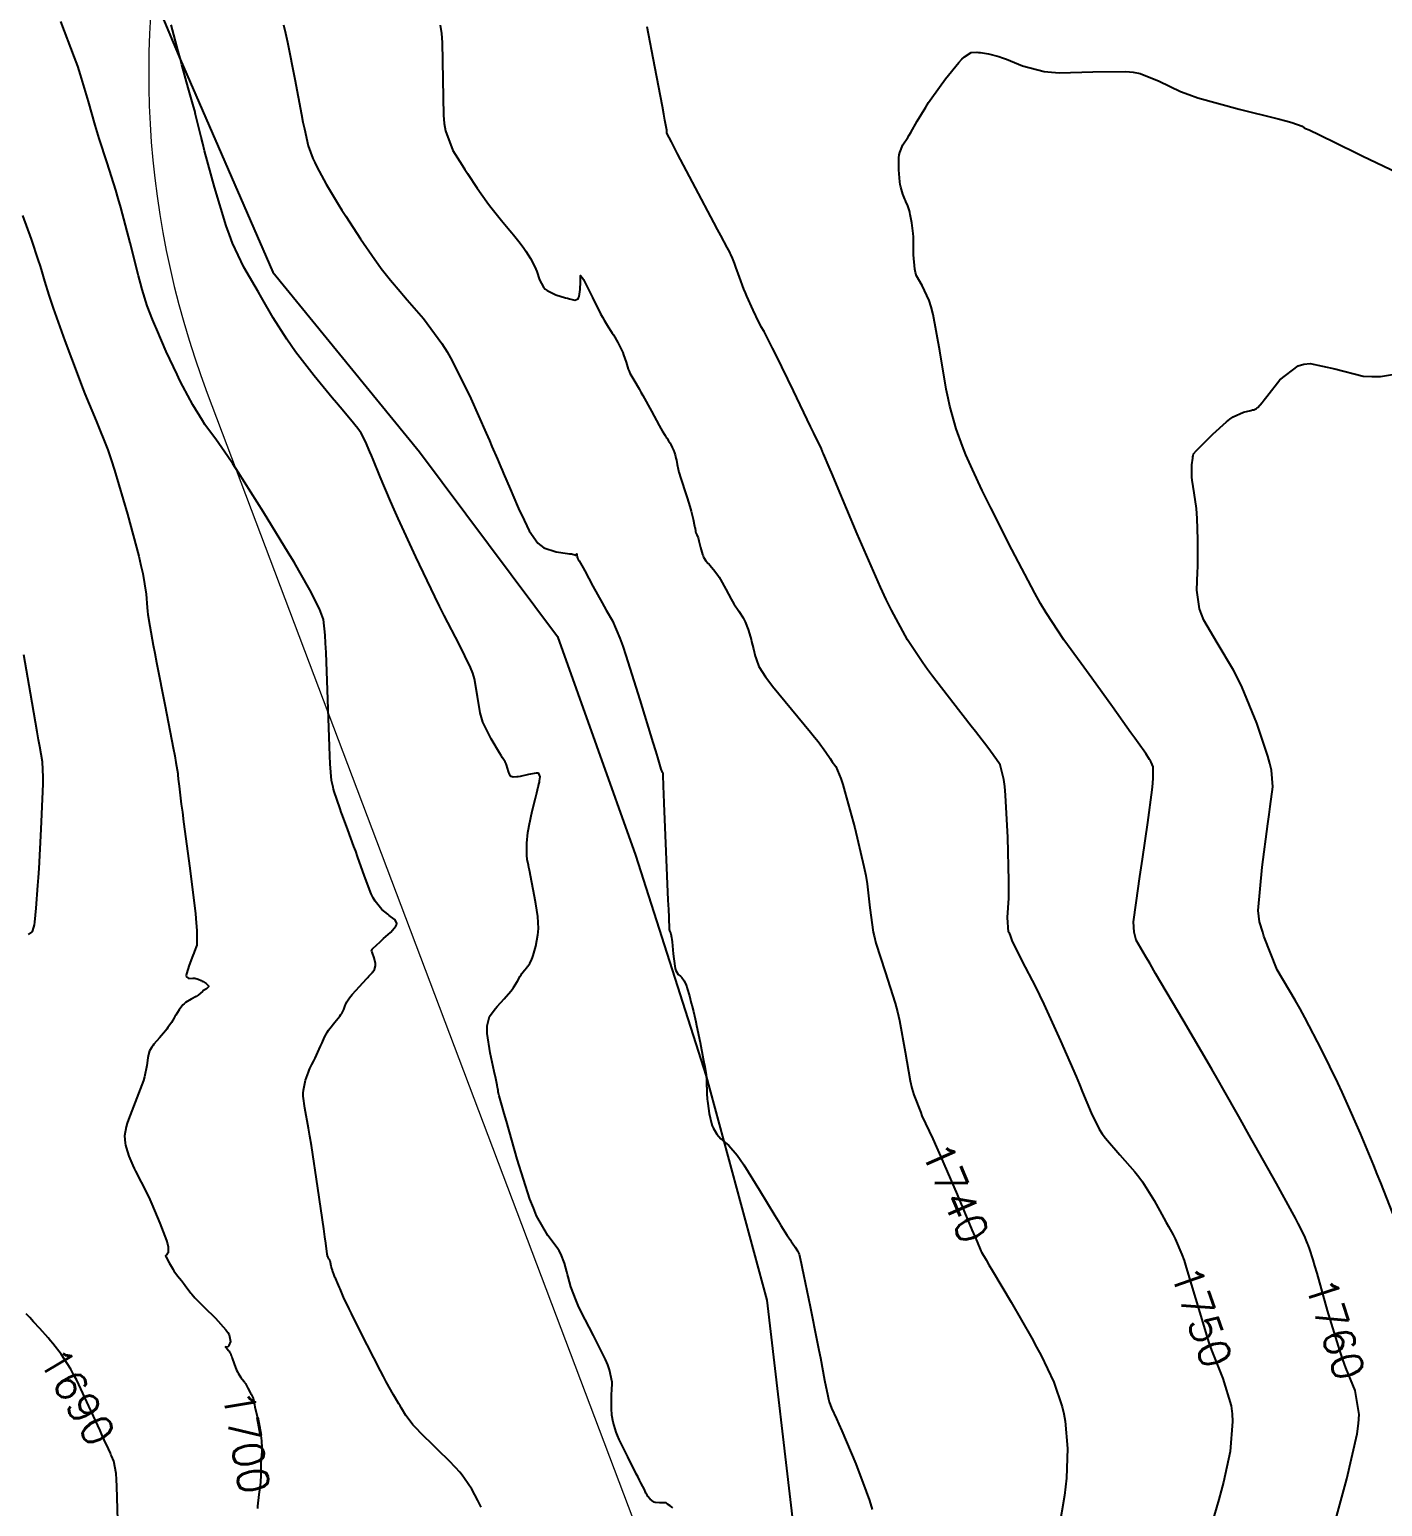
# Model space of a CAD drawing. Header units: metres. Extents: x 837477 to 838477, y 1189014 to 1191014.
# Drawn here: x 837641.2 to 837810.2, y 1189928.2 to 1190112.8 of the extents above; entities that cross this region are included whole.
import ezdxf

# ---------------------------------------------------------------- set-up
doc = ezdxf.new("R2010")
doc.units = ezdxf.units.M
doc.header["$LTSCALE"] = 0.3
doc.layers.add('COTAS 10', color=1, linetype='Continuous')
doc.layers.add('LINEA_DE_CEROS', color=61, linetype='Continuous')
doc.layers.add('Linea_Tendencia', color=51, linetype='Continuous', lineweight=20)
doc.styles.get("Standard").update_dxf_attribs({"font": 'simplex.shx'})

msp = doc.modelspace()

# ---------------------------------------------------------------- linework, layer by layer
at = {"layer": 'COTAS 10'}
for points, elevation in [([(837697.593, 1189928.177), (837697.385, 1189928.589), (837697.176, 1189928.994), (837696.42, 1189930.392), (837695.526, 1189931.755), (837695.23, 1189932.138), (837694.914, 1189932.524), (837694.381, 1189933.098), (837693.601, 1189933.937), (837692.215, 1189935.3), (837691.854, 1189935.654), (837691.502, 1189935.997), (837690.31, 1189937.151), (837689.297, 1189938.192), (837689.058, 1189938.464), (837688.836, 1189938.729), (837688.184, 1189939.627), (837687.621, 1189940.536), (837687.456, 1189940.807), (837687.286, 1189941.088), (837686.641, 1189942.173), (837685.727, 1189943.829), (837685.388, 1189944.47), (837685.012, 1189945.188), (837683.345, 1189948.441), (837681.734, 1189951.646), (837681.393, 1189952.334), (837681.097, 1189952.937), (837680.411, 1189954.396), (837680.054, 1189955.219), (837679.966, 1189955.42), (837679.883, 1189955.609), (837679.624, 1189956.197), (837679.417, 1189956.676), (837679.367, 1189956.796), (837679.32, 1189956.911), (837679.179, 1189957.283), (837679.065, 1189957.613), (837679.036, 1189957.701), (837679.007, 1189957.788), (837678.91, 1189958.09), (837678.831, 1189958.367), (837678.814, 1189958.438), (837678.798, 1189958.506), (837678.758, 1189958.731), (837678.722, 1189958.915), (837678.71, 1189958.958), (837678.697, 1189958.997), (837678.639, 1189959.107), (837678.572, 1189959.199), (837678.532, 1189959.253), (837678.457, 1189959.358), (837678.395, 1189959.484), (837678.383, 1189959.525), (837678.373, 1189959.569), (837678.356, 1189959.748), (837678.176, 1189961.135), (837678.063, 1189961.94), (837677.922, 1189962.927), (837677.187, 1189968.01), (837676.382, 1189973.36), (837676.197, 1189974.515), (837676.03, 1189975.528), (837675.563, 1189978.01), (837675.357, 1189979.494), (837675.353, 1189979.878), (837675.372, 1189980.251), (837675.635, 1189981.503), (837676.011, 1189982.523), (837676.102, 1189982.75), (837676.188, 1189982.952), (837676.447, 1189983.482), (837676.696, 1189983.94), (837676.774, 1189984.097), (837676.857, 1189984.267), (837677.188, 1189984.991), (837677.533, 1189985.771), (837677.713, 1189986.178), (837678.017, 1189986.867), (837678.395, 1189987.56), (837678.531, 1189987.764), (837678.679, 1189987.972), (837679.327, 1189988.769), (837679.943, 1189989.515), (837680.072, 1189989.691), (837680.183, 1189989.854), (837680.433, 1189990.336), (837680.571, 1189990.724), (837680.611, 1189990.828), (837680.653, 1189990.931), (837680.81, 1189991.292), (837681.151, 1189991.802), (837681.308, 1189991.998), (837681.492, 1189992.218), (837682.383, 1189993.215), (837683.257, 1189994.157), (837683.43, 1189994.343), (837683.574, 1189994.496), (837683.845, 1189994.78), (837683.954, 1189994.912), (837683.996, 1189994.969), (837684.043, 1189995.035), (837684.253, 1189995.348), (837684.397, 1189995.792), (837684.402, 1189995.941), (837684.392, 1189996.101), (837684.227, 1189996.771), (837684.014, 1189997.374), (837683.973, 1189997.492), (837683.939, 1189997.589), (837683.881, 1189997.761), (837683.965, 1189997.87), (837684.02, 1189997.926), (837684.089, 1189997.995), (837684.457, 1189998.337), (837685.013, 1189998.842), (837685.201, 1189999.012), (837685.404, 1189999.195), (837686.261, 1189999.966), (837686.291, 1190000), (837686.929, 1190000.727), (837687.014, 1190000.904), (837687.055, 1190001.066), (837686.84, 1190001.529), (837686.279, 1190001.953), (837686.102, 1190002.091), (837685.916, 1190002.238), (837685.163, 1190002.843), (837684.336, 1190003.882), (837684.102, 1190004.303), (837683.866, 1190004.782), (837682.996, 1190006.995), (837682.142, 1190009.459), (837681.916, 1190010.097), (837681.695, 1190010.715), (837680.934, 1190012.79), (837680.276, 1190014.559), (837680.12, 1190014.985), (837679.975, 1190015.384), (837679.545, 1190016.596), (837679.229, 1190017.587), (837679.155, 1190017.846), (837679.088, 1190018.099), (837678.897, 1190018.958), (837678.734, 1190021.006), (837678.684, 1190022.008), (837678.632, 1190023.2), (837678.428, 1190029.076), (837678.215, 1190034.934), (837678.157, 1190036.114), (837678.099, 1190037.102), (837677.895, 1190039.076), (837677.535, 1190040.037), (837677.379, 1190040.388), (837677.199, 1190040.775), (837676.344, 1190042.475), (837674.813, 1190045.188), (837674.206, 1190046.213), (837673.519, 1190047.356), (837670.379, 1190052.475), (837667.241, 1190057.456), (837666.556, 1190058.512), (837665.95, 1190059.428), (837664.426, 1190061.572), (837663.378, 1190062.981), (837663.071, 1190063.434), (837662.759, 1190063.915), (837661.572, 1190065.878), (837660.313, 1190068.204), (837659.955, 1190068.914), (837659.592, 1190069.652), (837658.247, 1190072.553), (837657.046, 1190075.304), (837656.774, 1190075.947), (837656.528, 1190076.538), (837655.861, 1190078.247), (837655.231, 1190080.286), (837655.008, 1190081.087), (837654.765, 1190081.99), (837653.715, 1190086.101), (837652.555, 1190090.541), (837652.242, 1190091.651), (837651.934, 1190092.71), (837650.851, 1190096.101), (837649.851, 1190099.136), (837649.595, 1190099.97), (837649.348, 1190100.801), (837648.528, 1190103.778), (837647.534, 1190107.112), (837647.176, 1190108.167), (837646.782, 1190109.28), (837645.062, 1190113.778)], 1710), ([(837721.543, 1189928.072), (837721.208, 1189928.341), (837720.893, 1189928.546), (837720.832, 1189928.587), (837720.782, 1189928.621), (837720.699, 1189928.684), (837720.691, 1189928.696), (837720.689, 1189928.698), (837720.687, 1189928.699), (837720.684, 1189928.698), (837720.679, 1189928.694), (837720.677, 1189928.693), (837720.537, 1189928.693), (837720.463, 1189928.692), (837720.371, 1189928.691), (837719.894, 1189928.685), (837719.357, 1189928.752), (837719.226, 1189928.797), (837719.103, 1189928.854), (837718.726, 1189929.156), (837718.445, 1189929.502), (837718.383, 1189929.587), (837718.328, 1189929.667), (837718.189, 1189929.918), (837718.074, 1189930.176), (837718.035, 1189930.26), (837717.992, 1189930.35), (837717.81, 1189930.724), (837717.561, 1189931.219), (837717.397, 1189931.541), (837717.208, 1189931.912), (837716.987, 1189932.344), (837715.92, 1189934.427), (837714.86, 1189936.606), (837714.644, 1189937.1), (837714.46, 1189937.546), (837714.075, 1189938.76), (837713.942, 1189939.672), (837713.917, 1189939.927), (837713.898, 1189940.183), (837713.871, 1189941.119), (837713.889, 1189942.097), (837713.898, 1189942.381), (837713.909, 1189942.669), (837713.962, 1189943.755), (837713.646, 1189945.336), (837713.424, 1189945.937), (837713.143, 1189946.608), (837711.644, 1189949.618), (837710.064, 1189952.659), (837709.733, 1189953.35), (837709.448, 1189953.974), (837708.802, 1189955.682), (837708.473, 1189956.917), (837708.387, 1189957.243), (837708.304, 1189957.562), (837708.024, 1189958.658), (837707.545, 1189959.826), (837707.337, 1189960.191), (837707.095, 1189960.573), (837705.948, 1189962.105), (837704.53, 1189964.568), (837704.118, 1189965.539), (837703.697, 1189966.634), (837702.105, 1189971.631), (837700.757, 1189976.381), (837700.489, 1189977.321), (837700.268, 1189978.098), (837699.853, 1189979.55), (837699.762, 1189979.871), (837699.746, 1189979.936), (837699.734, 1189979.99), (837699.723, 1189980.098), (837699.732, 1189980.137), (837699.733, 1189980.148), (837699.733, 1189980.159), (837699.727, 1189980.199), (837699.715, 1189980.248), (837699.711, 1189980.265), (837699.707, 1189980.283), (837699.69, 1189980.361), (837699.663, 1189980.493), (837699.653, 1189980.547), (837699.641, 1189980.607), (837699.587, 1189980.883), (837699.419, 1189981.697), (837699.235, 1189982.571), (837698.741, 1189984.911), (837698.357, 1189987.33), (837698.327, 1189987.854), (837698.33, 1189988.314), (837698.617, 1189989.451), (837699.206, 1189990.231), (837699.4, 1189990.466), (837699.607, 1189990.71), (837700.464, 1189991.66), (837701.293, 1189992.61), (837701.483, 1189992.853), (837701.655, 1189993.088), (837702.131, 1189993.867), (837702.484, 1189994.516), (837702.579, 1189994.67), (837702.672, 1189994.813), (837702.998, 1189995.236), (837703.295, 1189995.579), (837703.369, 1189995.672), (837703.441, 1189995.764), (837703.673, 1189996.087), (837703.918, 1189996.611), (837703.997, 1189996.829), (837704.082, 1189997.079), (837704.43, 1189998.246), (837704.697, 1189999.65), (837704.727, 1190000), (837704.731, 1190000.049), (837704.747, 1190000.453), (837704.66, 1190001.95), (837704.426, 1190003.532), (837704.35, 1190003.99), (837704.268, 1190004.456), (837703.933, 1190006.21), (837703.62, 1190007.747), (837703.553, 1190008.076), (837703.495, 1190008.364), (837703.354, 1190009.054), (837703.295, 1190009.623), (837703.288, 1190009.834), (837703.285, 1190010.069), (837703.309, 1190011.107), (837703.442, 1190012.444), (837703.508, 1190012.866), (837703.586, 1190013.31), (837703.975, 1190015.102), (837704.378, 1190016.748), (837704.543, 1190017.408), (837704.733, 1190018.144), (837704.847, 1190018.609), (837704.875, 1190018.745), (837704.902, 1190018.885), (837704.99, 1190019.416), (837704.811, 1190019.798), (837704.67, 1190019.844), (837704.49, 1190019.863), (837703.51, 1190019.713), (837702.463, 1190019.463), (837702.24, 1190019.419), (837702.046, 1190019.386), (837701.588, 1190019.357), (837701.36, 1190019.424), (837701.311, 1190019.452), (837701.268, 1190019.484), (837701.165, 1190019.633), (837701.084, 1190019.872), (837701.055, 1190019.96), (837701.024, 1190020.058), (837700.886, 1190020.494), (837700.745, 1190020.919), (837700.711, 1190021.01), (837700.679, 1190021.089), (837700.581, 1190021.282), (837700.265, 1190021.793), (837700.096, 1190022.073), (837699.891, 1190022.414), (837698.854, 1190024.149), (837697.822, 1190026.252), (837697.62, 1190026.826), (837697.454, 1190027.396), (837697.157, 1190029.423), (837696.767, 1190031.647), (837696.543, 1190032.342), (837696.267, 1190033.071), (837694.852, 1190035.989), (837692.959, 1190039.57), (837692.383, 1190040.716), (837691.785, 1190041.93), (837689.436, 1190046.876), (837687.234, 1190051.685), (837686.729, 1190052.814), (837686.269, 1190053.854), (837684.983, 1190056.876), (837684.098, 1190059.041), (837683.89, 1190059.54), (837683.699, 1190059.997), (837683.143, 1190061.285), (837682.585, 1190062.319), (837682.392, 1190062.615), (837682.182, 1190062.915), (837681.285, 1190064.035), (837679.976, 1190065.57), (837679.507, 1190066.132), (837678.991, 1190066.754), (837676.743, 1190069.493), (837674.404, 1190072.507), (837673.831, 1190073.301), (837673.291, 1190074.079), (837671.612, 1190076.743), (837670.159, 1190079.267), (837669.761, 1190079.956), (837669.365, 1190080.642), (837667.952, 1190083.082), (837666.535, 1190086.085), (837666.137, 1190087.124), (837665.736, 1190088.253), (837664.265, 1190093.082), (837663.04, 1190097.592), (837662.794, 1190098.52), (837662.588, 1190099.309), (837662.181, 1190100.998), (837661.912, 1190102.161), (837661.793, 1190102.617), (837661.655, 1190103.132), (837660.998, 1190105.476), (837660.196, 1190108.341), (837659.967, 1190109.183), (837659.735, 1190110.048), (837658.87, 1190113.347)], 1720), ([(837672.908, 1190113.365), (837673.144, 1190112.317), (837673.385, 1190111.196), (837674.298, 1190106.545), (837675.133, 1190102.152), (837675.325, 1190101.195), (837675.5, 1190100.351), (837675.99, 1190098.237), (837676.565, 1190096.661), (837676.794, 1190096.155), (837677.053, 1190095.619), (837678.237, 1190093.434), (837679.734, 1190090.942), (837680.19, 1190090.213), (837680.663, 1190089.467), (837682.521, 1190086.632), (837684.295, 1190084.043), (837684.715, 1190083.452), (837685.104, 1190082.916), (837686.255, 1190081.435), (837687.467, 1190080.019), (837687.896, 1190079.524), (837688.365, 1190078.984), (837690.395, 1190076.661), (837692.695, 1190073.537), (837693.334, 1190072.492), (837693.974, 1190071.369), (837696.296, 1190066.661), (837698.224, 1190062.328), (837698.617, 1190061.44), (837698.948, 1190060.687), (837699.635, 1190059.098), (837700.049, 1190058.096), (837700.209, 1190057.714), (837700.388, 1190057.287), (837701.2, 1190055.368), (837702.139, 1190053.219), (837702.399, 1190052.648), (837702.658, 1190052.087), (837703.597, 1190050.144), (837704.686, 1190048.596), (837705.041, 1190048.283), (837705.42, 1190048.021), (837706.981, 1190047.493), (837708.379, 1190047.319), (837708.655, 1190047.279), (837708.882, 1190047.244), (837709.303, 1190047.147), (837709.397, 1190047.11), (837709.419, 1190047.112), (837709.439, 1190047.12), (837709.495, 1190047.193), (837709.534, 1190047.242), (837709.542, 1190047.235), (837709.549, 1190047.219), (837709.567, 1190047.087), (837709.585, 1190046.917), (837709.592, 1190046.878), (837709.601, 1190046.841), (837709.639, 1190046.738), (837709.696, 1190046.637), (837709.717, 1190046.602), (837709.739, 1190046.564), (837709.836, 1190046.404), (837710.169, 1190045.808), (837710.34, 1190045.495), (837710.545, 1190045.119), (837711.569, 1190043.225), (837712.701, 1190041.153), (837712.975, 1190040.664), (837713.231, 1190040.211), (837714.01, 1190038.88), (837714.94, 1190036.706), (837715.29, 1190035.721), (837715.681, 1190034.57), (837717.43, 1190029.03), (837719.059, 1190023.674), (837719.374, 1190022.638), (837719.631, 1190021.797), (837720.067, 1190020.375), (837720.111, 1190020.246), (837720.119, 1190020.22), (837720.127, 1190020.199), (837720.142, 1190020.156), (837720.147, 1190020.141), (837720.149, 1190020.133), (837720.151, 1190020.117), (837720.154, 1190020.101), (837720.158, 1190020.091), (837720.168, 1190020.071), (837720.18, 1190020.051), (837720.184, 1190020.046), (837720.187, 1190020.041), (837720.203, 1190020.023), (837720.218, 1190020.006), (837720.222, 1190020.002), (837720.226, 1190019.997), (837720.239, 1190019.983), (837720.251, 1190019.97), (837720.254, 1190019.966), (837720.256, 1190019.963), (837720.264, 1190019.952), (837720.271, 1190019.929), (837720.273, 1190019.919), (837720.276, 1190019.907), (837720.285, 1190019.848), (837720.292, 1190019.784), (837720.292, 1190019.755), (837720.285, 1190019.714), (837720.339, 1190018.213), (837720.377, 1190017.279), (837720.425, 1190016.12), (837720.682, 1190010.062), (837720.943, 1190003.99), (837720.994, 1190002.822), (837721.035, 1190001.877), (837721.105, 1190000.318), (837721.121, 1190000.216), (837721.128, 1190000.189), (837721.136, 1190000.163), (837721.172, 1190000.075), (837721.209, 1190000), (837721.218, 1189999.982), (837721.232, 1189999.953), (837721.247, 1189999.923), (837721.304, 1189999.802), (837721.385, 1189999.337), (837721.415, 1189999.089), (837721.448, 1189998.79), (837721.595, 1189997.282), (837721.791, 1189995.767), (837721.855, 1189995.464), (837721.924, 1189995.211), (837722.208, 1189994.717), (837722.513, 1189994.495), (837722.594, 1189994.414), (837722.673, 1189994.323), (837722.95, 1189993.924), (837723.216, 1189993.36), (837723.288, 1189993.165), (837723.361, 1189992.954), (837723.618, 1189992.052), (837723.853, 1189991.137), (837723.91, 1189990.916), (837723.964, 1189990.711), (837724.133, 1189990.088), (837724.347, 1189989.173), (837724.43, 1189988.783), (837724.523, 1189988.334), (837724.945, 1189986.218), (837725.348, 1189984.161), (837725.43, 1189983.749), (837725.498, 1189983.406), (837725.636, 1189982.734), (837725.685, 1189982.401), (837725.697, 1189982.271), (837725.708, 1189982.125), (837725.744, 1189981.46), (837725.772, 1189980.739), (837725.778, 1189980.558), (837725.783, 1189980.385), (837725.796, 1189979.826), (837725.847, 1189979.138), (837725.877, 1189978.884), (837725.914, 1189978.602), (837726.101, 1189977.353), (837726.384, 1189976.089), (837726.481, 1189975.797), (837726.586, 1189975.53), (837727.031, 1189974.775), (837727.569, 1189974.193), (837727.732, 1189974.035), (837727.902, 1189973.879), (837728.568, 1189973.323), (837729.584, 1189972.137), (837729.975, 1189971.583), (837730.413, 1189970.931), (837732.391, 1189967.763), (837734.311, 1189964.579), (837734.712, 1189963.917), (837735.058, 1189963.352), (837735.837, 1189962.104), (837736.238, 1189961.502), (837736.346, 1189961.343), (837736.451, 1189961.187), (837736.819, 1189960.653), (837737.115, 1189960.203), (837737.176, 1189960.101), (837737.227, 1189960.009), (837737.335, 1189959.756), (837737.573, 1189958.641), (837737.706, 1189958.005), (837737.868, 1189957.227), (837738.698, 1189953.238), (837739.598, 1189948.832), (837739.805, 1189947.792), (837739.994, 1189946.83), (837740.524, 1189944.005), (837740.904, 1189942.062), (837740.999, 1189941.656), (837741.089, 1189941.307), (837741.377, 1189940.524), (837742.001, 1189939.208), (837742.303, 1189938.524), (837742.662, 1189937.701), (837744.426, 1189933.573), (837745.727, 1189930.1), (837746.146, 1189928.977), (837746.478, 1189927.859)], 1730), ([(837692.484, 1190113.311), (837692.623, 1190112.263), (837692.726, 1190111.143), (837692.787, 1190106.508), (837692.872, 1190102.048), (837692.989, 1190101.038), (837693.146, 1190100.125), (837694.053, 1190097.643), (837695.234, 1190095.801), (837695.564, 1190095.293), (837695.896, 1190094.785), (837697.108, 1190092.957), (837698.316, 1190091.225), (837698.645, 1190090.777), (837698.972, 1190090.344), (837700.135, 1190088.893), (837701.166, 1190087.668), (837701.41, 1190087.376), (837701.636, 1190087.105), (837702.303, 1190086.296), (837702.863, 1190085.555), (837703.022, 1190085.326), (837703.182, 1190085.088), (837703.774, 1190084.142), (837704.313, 1190083.121), (837704.44, 1190082.834), (837704.557, 1190082.546), (837704.898, 1190081.493), (837705.381, 1190080.558), (837705.588, 1190080.344), (837705.826, 1190080.15), (837706.948, 1190079.611), (837708.115, 1190079.263), (837708.381, 1190079.189), (837708.622, 1190079.125), (837709.288, 1190078.974), (837709.7, 1190079.122), (837709.781, 1190079.246), (837709.848, 1190079.406), (837709.971, 1190080.287), (837709.994, 1190081.235), (837709.998, 1190081.438), (837710, 1190081.615), (837710, 1190082.041), (837710.226, 1190081.777), (837710.371, 1190081.52), (837710.552, 1190081.182), (837711.504, 1190079.295), (837712.527, 1190077.265), (837712.752, 1190076.836), (837712.952, 1190076.466), (837713.465, 1190075.613), (837713.86, 1190075.028), (837713.986, 1190074.827), (837714.119, 1190074.609), (837714.659, 1190073.681), (837715.175, 1190072.67), (837715.293, 1190072.4), (837715.4, 1190072.134), (837715.698, 1190071.208), (837715.984, 1190070.32), (837716.084, 1190070.078), (837716.193, 1190069.837), (837716.663, 1190068.981), (837717.322, 1190067.871), (837717.551, 1190067.47), (837717.8, 1190067.03), (837718.866, 1190065.101), (837719.858, 1190063.297), (837720.059, 1190062.936), (837720.23, 1190062.633), (837720.581, 1190062.039), (837720.735, 1190061.816), (837720.781, 1190061.747), (837720.829, 1190061.676), (837721.012, 1190061.394), (837721.2, 1190061.083), (837721.251, 1190060.994), (837721.302, 1190060.903), (837721.479, 1190060.563), (837721.64, 1190060.208), (837721.68, 1190060.107), (837721.717, 1190060.005), (837721.836, 1190059.63), (837721.938, 1190059.215), (837721.965, 1190059.089), (837721.991, 1190058.957), (837722.081, 1190058.44), (837722.205, 1190057.833), (837722.252, 1190057.645), (837722.306, 1190057.448), (837722.546, 1190056.665), (837722.839, 1190055.783), (837722.926, 1190055.523), (837723.015, 1190055.257), (837723.356, 1190054.242), (837723.684, 1190053.189), (837723.765, 1190052.9), (837723.842, 1190052.612), (837724.085, 1190051.579), (837724.259, 1190050.731), (837724.293, 1190050.56), (837724.32, 1190050.416), (837724.368, 1190050.126), (837724.401, 1190049.985), (837724.419, 1190049.936), (837724.442, 1190049.882), (837724.557, 1190049.651), (837724.714, 1190049.247), (837724.763, 1190049.084), (837724.814, 1190048.899), (837725.02, 1190048.047), (837725.253, 1190047.19), (837725.322, 1190047.002), (837725.392, 1190046.835), (837725.66, 1190046.408), (837725.979, 1190046.066), (837726.082, 1190045.952), (837726.191, 1190045.83), (837726.636, 1190045.32), (837727.164, 1190044.6), (837727.325, 1190044.345), (837727.493, 1190044.067), (837728.154, 1190042.861), (837728.834, 1190041.609), (837729.015, 1190041.301), (837729.192, 1190041.01), (837729.802, 1190040.098), (837730.337, 1190039.259), (837730.465, 1190039.014), (837730.586, 1190038.763), (837730.953, 1190037.811), (837731.245, 1190036.836), (837731.319, 1190036.572), (837731.39, 1190036.31), (837731.619, 1190035.382), (837731.852, 1190034.49), (837731.926, 1190034.251), (837732.003, 1190034.015), (837732.312, 1190033.188), (837733.138, 1190031.882), (837733.54, 1190031.344), (837734.017, 1190030.728), (837736.369, 1190027.868), (837738.762, 1190024.996), (837739.264, 1190024.374), (837739.698, 1190023.827), (837740.688, 1190022.476), (837741.206, 1190021.678), (837741.342, 1190021.48), (837741.474, 1190021.291), (837741.924, 1190020.688), (837742.547, 1190019.189), (837742.788, 1190018.434), (837743.058, 1190017.532), (837744.284, 1190013.048), (837745.439, 1190008.202), (837745.665, 1190007.072), (837745.851, 1190006.034), (837746.185, 1190003.048), (837746.603, 1190000), (837746.709, 1189999.521), (837746.937, 1189998.629), (837748.103, 1189995.034), (837749.355, 1189991.134), (837749.638, 1189990.051), (837749.893, 1189988.966), (837750.585, 1189985.034), (837751.218, 1189981.414), (837751.436, 1189980.526), (837751.674, 1189979.687), (837752.536, 1189977.461), (837752.687, 1189977.069), (837754.05, 1189974.159), (837754.507, 1189973.136), (837755, 1189972.019), (837757.069, 1189967.201), (837758.92, 1189962.818), (837759.276, 1189961.975), (837759.564, 1189961.293), (837760.037, 1189960.169), (837760.066, 1189960.104), (837760.074, 1189960.088), (837760.081, 1189960.075), (837760.11, 1189960.037), (837760.698, 1189959.057), (837761.059, 1189958.45), (837761.506, 1189957.696), (837763.834, 1189953.761), (837766.409, 1189949.256), (837767.011, 1189948.142), (837767.565, 1189947.087), (837769.163, 1189943.761), (837770.207, 1189940.698), (837770.411, 1189939.809), (837770.579, 1189938.901), (837770.875, 1189935.473), (837770.742, 1189931.783), (837770.638, 1189930.71), (837770.505, 1189929.615), (837769.784, 1189925.473)], 1740), ([(837763.518, 1190000), (837763.386, 1190001.833), (837763.521, 1190004.239), (837763.529, 1190005.249), (837763.524, 1190006.408), (837763.398, 1190011.833), (837763.13, 1190017.116), (837763.035, 1190018.186), (837762.93, 1190019.085), (837762.477, 1190020.911), (837761.925, 1190021.675), (837761.758, 1190021.904), (837761.585, 1190022.14), (837760.911, 1190023.059), (837759.804, 1190024.508), (837759.358, 1190025.08), (837758.853, 1190025.725), (837756.523, 1190028.67), (837753.999, 1190031.959), (837753.37, 1190032.821), (837752.773, 1190033.662), (837750.868, 1190036.523), (837748.868, 1190040.208), (837748.21, 1190041.569), (837747.507, 1190043.078), (837744.591, 1190049.755), (837741.991, 1190055.936), (837741.488, 1190057.132), (837741.078, 1190058.104), (837740.378, 1190059.755), (837740.297, 1190059.938), (837740.277, 1190059.986), (837740.258, 1190060.032), (837740.199, 1190060.189), (837740.148, 1190060.325), (837740.133, 1190060.359), (837740.119, 1190060.391), (837740.067, 1190060.49), (837739.507, 1190061.636), (837739.172, 1190062.327), (837738.759, 1190063.181), (837736.621, 1190067.615), (837734.447, 1190072.094), (837734.013, 1190072.976), (837733.651, 1190073.703), (837732.948, 1190075.035), (837732.599, 1190075.642), (837732.461, 1190075.911), (837732.304, 1190076.224), (837731.587, 1190077.722), (837730.815, 1190079.436), (837730.624, 1190079.886), (837730.443, 1190080.326), (837729.87, 1190081.823), (837729.427, 1190083.057), (837729.328, 1190083.331), (837729.239, 1190083.575), (837729.002, 1190084.209), (837728.798, 1190084.678), (837728.73, 1190084.819), (837728.657, 1190084.964), (837728.351, 1190085.525), (837727.535, 1190087.031), (837727.141, 1190087.771), (837726.673, 1190088.652), (837724.377, 1190093.002), (837722.144, 1190097.249), (837721.717, 1190098.064), (837721.373, 1190098.723), (837720.819, 1190099.803), (837720.808, 1190099.863), (837720.805, 1190099.88), (837720.803, 1190099.896), (837720.796, 1190099.954), (837720.79, 1190100.009), (837720.789, 1190100.025), (837720.787, 1190100.04), (837720.781, 1190100.093), (837720.778, 1190100.142), (837720.778, 1190100.153), (837720.779, 1190100.164), (837720.786, 1190100.198), (837720.565, 1190101.43), (837720.422, 1190102.196), (837720.244, 1190103.147), (837719.307, 1190108.115), (837718.36, 1190113.109)], 1750), ([(837804.266, 1189926.194), (837805.777, 1189931.688), (837807.08, 1189937.341), (837807.237, 1189938.604), (837807.306, 1189939.735), (837806.816, 1189942.727), (837805.642, 1189945.56), (837805.278, 1189946.591), (837804.898, 1189947.729), (837803.387, 1189952.727), (837802.056, 1189957.381), (837801.79, 1189958.3), (837801.567, 1189959.061), (837801.134, 1189960.475), (837800.998, 1189960.814), (837800.945, 1189960.946), (837800.877, 1189961.112), (837800.802, 1189961.293), (837800.475, 1189962.075), (837799.712, 1189963.609), (837799.363, 1189964.264), (837798.954, 1189965.019), (837796.977, 1189968.577), (837794.818, 1189972.427), (837794.294, 1189973.365), (837793.802, 1189974.248), (837792.292, 1189976.977), (837790.431, 1189980.263), (837789.717, 1189981.498), (837788.918, 1189982.873), (837785.315, 1189989.014), (837781.882, 1189994.842), (837781.189, 1189996.021), (837780.608, 1189997.011), (837779.44, 1189999.014), (837779.218, 1190000), (837779.109, 1190001.298), (837779.44, 1190003.679), (837779.933, 1190006.965), (837780.088, 1190008.018), (837780.252, 1190009.133), (837780.914, 1190013.679), (837781.451, 1190017.762), (837781.537, 1190018.586), (837781.596, 1190019.277), (837781.58, 1190020.666), (837781.322, 1190021.233), (837781.227, 1190021.407), (837781.123, 1190021.587), (837780.666, 1190022.297), (837779.71, 1190023.651), (837779.292, 1190024.238), (837778.807, 1190024.917), (837776.501, 1190028.132), (837773.902, 1190031.736), (837773.232, 1190032.659), (837772.584, 1190033.55), (837770.423, 1190036.501), (837768.198, 1190039.898), (837767.509, 1190041.071), (837766.788, 1190042.345), (837763.922, 1190047.784), (837761.296, 1190053.027), (837760.726, 1190054.176), (837760.225, 1190055.195), (837758.982, 1190057.784), (837758.188, 1190059.619), (837757.969, 1190060.161), (837757.751, 1190060.719), (837756.965, 1190062.861), (837756.174, 1190065.72), (837755.951, 1190066.729), (837755.727, 1190067.833), (837754.908, 1190072.61), (837754.069, 1190077.148), (837753.833, 1190078.102), (837753.595, 1190078.924), (837752.724, 1190080.803), (837752.022, 1190082.01), (837751.892, 1190082.41), (837751.789, 1190082.838), (837751.647, 1190084.621), (837751.637, 1190086.433), (837751.618, 1190086.879), (837751.592, 1190087.301), (837751.436, 1190088.625), (837751.23, 1190089.66), (837751.172, 1190089.9), (837751.114, 1190090.12), (837750.901, 1190090.744), (837750.674, 1190091.268), (837750.607, 1190091.425), (837750.538, 1190091.587), (837750.273, 1190092.214), (837750.028, 1190093.078), (837749.972, 1190093.389), (837749.92, 1190093.732), (837749.775, 1190095.23), (837749.788, 1190096.745), (837749.836, 1190097.098), (837749.904, 1190097.422), (837750.311, 1190098.353), (837750.908, 1190099.258), (837751.096, 1190099.567), (837751.293, 1190099.9), (837752.087, 1190101.312), (837753.153, 1190103.079), (837753.522, 1190103.636), (837753.923, 1190104.223), (837755.64, 1190106.586), (837757.303, 1190108.651), (837757.671, 1190109.049), (837757.998, 1190109.372), (837758.842, 1190109.914), (837759.524, 1190109.918), (837759.749, 1190109.901), (837759.99, 1190109.877), (837760.99, 1190109.729), (837762.312, 1190109.381), (837762.756, 1190109.232), (837763.234, 1190109.059), (837765.241, 1190108.244), (837767.945, 1190107.539), (837768.863, 1190107.436), (837769.854, 1190107.374), (837774.042, 1190107.482), (837778.154, 1190107.53), (837779.097, 1190107.429), (837779.955, 1190107.278), (837782.345, 1190106.323), (837784.996, 1190105.007), (837786.018, 1190104.629), (837787.164, 1190104.246), (837792.345, 1190102.813), (837797.199, 1190101.592), (837798.14, 1190101.342), (837798.905, 1190101.13), (837800.214, 1190100.682), (837800.445, 1190100.489), (837800.532, 1190100.438), (837800.628, 1190100.388), (837801.058, 1190100.214), (837802.387, 1190099.608), (837803.05, 1190099.285), (837803.842, 1190098.894), (837807.769, 1190096.925), (837812.07, 1190094.9)], 1760), ([(837640.29, 1190089.547), (837641.346, 1190086.577), (837642.244, 1190083.923), (837642.438, 1190083.326), (837642.609, 1190082.789), (837643.025, 1190081.346), (837643.574, 1190079.561), (837643.827, 1190078.808), (837644.125, 1190077.943), (837645.565, 1190073.886), (837647.22, 1190069.439), (837647.652, 1190068.329), (837648.073, 1190067.271), (837649.5, 1190063.886), (837650.922, 1190060.244), (837651.34, 1190059.024), (837651.768, 1190057.713), (837653.403, 1190052.212), (837654.794, 1190046.967), (837655.069, 1190045.817), (837655.296, 1190044.799), (837655.72, 1190042.212), (837655.856, 1190040.548), (837655.903, 1190040.112), (837655.953, 1190039.686), (837656.167, 1190038.236), (837656.606, 1190035.862), (837656.799, 1190034.854), (837657.022, 1190033.693), (837658.086, 1190028.236), (837659.101, 1190023.019), (837659.294, 1190022.011), (837659.448, 1190021.191), (837659.689, 1190019.806), (837659.707, 1190019.472), (837659.721, 1190019.315), (837659.74, 1190019.13), (837659.839, 1190018.227), (837660.122, 1190015.996), (837660.255, 1190014.972), (837660.413, 1190013.773), (837661.182, 1190007.976), (837661.883, 1190002.28), (837661.997, 1190001.143), (837662.077, 1190000.198), (837662.077, 1190000), (837662.076, 1189998.374), (837661.788, 1189997.641), (837661.686, 1189997.382), (837661.574, 1189997.099), (837661.091, 1189995.877), (837660.756, 1189994.782), (837660.738, 1189994.58), (837660.752, 1189994.422), (837661.073, 1189994.214), (837661.574, 1189994.248), (837661.702, 1189994.242), (837661.826, 1189994.228), (837662.233, 1189994.125), (837662.618, 1189993.95), (837662.727, 1189993.891), (837662.837, 1189993.828), (837663.245, 1189993.564), (837663.5, 1189993.289), (837663.515, 1189993.219), (837663.505, 1189993.151), (837663.266, 1189992.926), (837662.91, 1189992.717), (837662.827, 1189992.658), (837662.75, 1189992.599), (837662.527, 1189992.384), (837662.236, 1189992.137), (837662.116, 1189992.057), (837661.98, 1189991.973), (837661.344, 1189991.628), (837660.659, 1189991.192), (837660.491, 1189991.051), (837660.332, 1189990.901), (837659.839, 1189990.282), (837659.43, 1189989.628), (837659.324, 1189989.456), (837659.221, 1189989.287), (837658.879, 1189988.708), (837658.457, 1189988.078), (837658.304, 1189987.877), (837658.137, 1189987.665), (837657.402, 1189986.805), (837656.703, 1189985.988), (837656.557, 1189985.803), (837656.433, 1189985.636), (837656.157, 1189985.185), (837656.022, 1189984.696), (837655.986, 1189984.506), (837655.95, 1189984.291), (837655.827, 1189983.319), (837655.526, 1189981.931), (837655.379, 1189981.455), (837655.204, 1189980.939), (837654.341, 1189978.746), (837653.502, 1189976.608), (837653.343, 1189976.127), (837653.215, 1189975.695), (837653.016, 1189974.534), (837653.105, 1189973.634), (837653.159, 1189973.365), (837653.226, 1189973.088), (837653.571, 1189972.016), (837654.067, 1189970.834), (837654.228, 1189970.487), (837654.4, 1189970.131), (837655.11, 1189968.773), (837655.942, 1189967.127), (837656.192, 1189966.588), (837656.45, 1189966.014), (837657.45, 1189963.644), (837658.25, 1189961.493), (837658.382, 1189961.057), (837658.475, 1189960.691), (837658.488, 1189959.947), (837658.292, 1189959.709), (837658.253, 1189959.663), (837658.221, 1189959.624), (837658.162, 1189959.555), (837658.22, 1189959.414), (837658.261, 1189959.33), (837658.314, 1189959.226), (837658.596, 1189958.691), (837658.975, 1189958.04), (837659.089, 1189957.864), (837659.207, 1189957.689), (837659.664, 1189957.071), (837660.132, 1189956.47), (837660.257, 1189956.305), (837660.38, 1189956.142), (837660.806, 1189955.559), (837661.21, 1189955.018), (837661.319, 1189954.882), (837661.426, 1189954.751), (837661.803, 1189954.327), (837662.424, 1189953.698), (837662.686, 1189953.438), (837662.986, 1189953.14), (837664.395, 1189951.756), (837665.693, 1189950.32), (837665.923, 1189949.99), (837666.097, 1189949.689), (837666.26, 1189948.847), (837666.057, 1189948.346), (837666.001, 1189948.26), (837665.944, 1189948.198), (837665.738, 1189948.164), (837665.624, 1189948.203), (837665.625, 1189948.187), (837665.64, 1189948.16), (837665.812, 1189947.962), (837666.04, 1189947.707), (837666.09, 1189947.642), (837666.135, 1189947.581), (837666.251, 1189947.383), (837666.373, 1189947.068), (837666.394, 1189947.011), (837666.421, 1189946.934), (837666.476, 1189946.779), (837666.727, 1189946.048), (837667.034, 1189945.265), (837667.125, 1189945.077), (837667.218, 1189944.901), (837667.573, 1189944.371), (837667.933, 1189943.891), (837668.029, 1189943.747), (837668.123, 1189943.597), (837668.45, 1189943.018), (837668.725, 1189942.496), (837668.786, 1189942.383), (837668.842, 1189942.284), (837668.991, 1189942.038), (837669.08, 1189941.877), (837669.097, 1189941.831), (837669.112, 1189941.784), (837669.138, 1189941.607), (837669.215, 1189941.17), (837669.261, 1189940.96), (837669.318, 1189940.71), (837669.611, 1189939.483), (837669.914, 1189938.117), (837669.977, 1189937.78), (837670.03, 1189937.46), (837670.146, 1189936.452), (837670.173, 1189935.571), (837670.172, 1189935.331), (837670.166, 1189935.093), (837670.109, 1189934.249), (837670.051, 1189933.488), (837670.044, 1189933.303), (837670.04, 1189933.129), (837670.061, 1189932.592), (837670.053, 1189931.871), (837670.031, 1189931.581), (837670.001, 1189931.252), (837669.824, 1189929.737), (837669.652, 1189928.293), (837669.625, 1189928.009)], 1700), ([(837811.537, 1189964.828), (837810.018, 1189968.662), (837809.581, 1189969.742), (837809.138, 1189970.83), (837807.477, 1189974.828), (837805.698, 1189978.894), (837805.18, 1189980.025), (837804.651, 1189981.158), (837802.649, 1189985.271), (837800.532, 1189989.316), (837799.931, 1189990.406), (837799.323, 1189991.484), (837797.075, 1189995.271), (837795.396, 1189999.497), (837795.303, 1190000), (837794.878, 1190001.288), (837794.702, 1190002.722), (837795.21, 1190008.135), (837795.919, 1190013.544), (837796.072, 1190014.702), (837796.207, 1190015.713), (837796.539, 1190018.135), (837796.36, 1190020.249), (837796.172, 1190021.065), (837795.924, 1190021.981), (837794.529, 1190026.124), (837792.683, 1190030.576), (837792.15, 1190031.687), (837791.609, 1190032.744), (837789.575, 1190036.124), (837787.912, 1190038.981), (837787.605, 1190039.708), (837787.364, 1190040.408), (837787.045, 1190042.707), (837787.131, 1190044.969), (837787.146, 1190045.646), (837787.157, 1190046.344), (837787.162, 1190049.046), (837787.08, 1190051.669), (837787.035, 1190052.318), (837786.981, 1190052.932), (837786.708, 1190054.869), (837786.459, 1190056.452), (837786.422, 1190056.843), (837786.397, 1190057.213), (837786.42, 1190058.379), (837786.517, 1190059.221), (837786.539, 1190059.387), (837786.56, 1190059.524), (837786.617, 1190059.776), (837787.012, 1190060.189), (837787.246, 1190060.427), (837787.533, 1190060.719), (837789.02, 1190062.224), (837790.727, 1190063.77), (837791.153, 1190064.09), (837791.558, 1190064.362), (837792.853, 1190064.95), (837793.801, 1190065.184), (837793.987, 1190065.232), (837794.141, 1190065.272), (837794.42, 1190065.359), (837794.498, 1190065.415), (837794.525, 1190065.436), (837794.554, 1190065.459), (837794.677, 1190065.564), (837795.182, 1190066.161), (837795.452, 1190066.495), (837795.779, 1190066.902), (837797.426, 1190068.982), (837799.701, 1190070.754), (837800.423, 1190070.967), (837801.184, 1190071.059), (837804.265, 1190070.389), (837807.831, 1190069.465), (837808.898, 1190069.397), (837809.999, 1190069.411), (837814.265, 1190070.139)], 1770), ([(837641.03, 1189999.694), (837641.429, 1190000), (837641.537, 1190000.083), (837641.711, 1190000.621), (837641.761, 1190000.908), (837641.811, 1190001.254), (837641.994, 1190003.002), (837642.205, 1190005.815), (837642.271, 1190006.833), (837642.342, 1190007.954), (837642.626, 1190012.866), (837642.836, 1190017.553), (837642.859, 1190018.532), (837642.867, 1190019.373), (837642.772, 1190021.262), (837642.422, 1190023.179), (837642.271, 1190024.038), (837642.095, 1190025.039), (837641.262, 1190029.84), (837640.435, 1190034.634)], 1690), ([(837763.56, 1190000), (837763.687, 1189999.559), (837763.906, 1189998.95), (837765.149, 1189996.405), (837766.867, 1189993.159), (837767.384, 1189992.108), (837767.921, 1189990.99), (837770.01, 1189986.405), (837771.938, 1189981.974), (837772.374, 1189980.954), (837772.766, 1189980.024), (837773.826, 1189977.412), (837774.851, 1189975.376), (837775.221, 1189974.81), (837775.628, 1189974.242), (837777.412, 1189972.181), (837779.301, 1189970.044), (837779.776, 1189969.429), (837780.229, 1189968.804), (837781.691, 1189966.46), (837782.902, 1189964.263), (837783.198, 1189963.729), (837783.475, 1189963.228), (837784.066, 1189962.171), (837784.334, 1189961.691), (837785.175, 1189959.74), (837785.442, 1189958.978), (837785.724, 1189958.12), (837786.864, 1189954.222), (837788.143, 1189949.935), (837788.511, 1189948.833), (837788.887, 1189947.767), (837790.295, 1189944.222), (837791.315, 1189940.816), (837791.446, 1189939.837), (837791.512, 1189938.844), (837791.2, 1189935.127), (837790.352, 1189931.272), (837790.079, 1189930.191), (837789.79, 1189929.104), (837788.607, 1189925.127)], 1750), ([(837652.192, 1189926.517), (837652.074, 1189930.757), (837652.025, 1189931.626), (837651.968, 1189932.363), (837651.704, 1189933.919), (837651.407, 1189934.578), (837651.329, 1189934.748), (837651.255, 1189934.912), (837651.002, 1189935.462), (837650.487, 1189936.592), (837650.246, 1189937.122), (837649.963, 1189937.748), (837648.584, 1189940.792), (837647.047, 1189944.01), (837646.663, 1189944.745), (837646.297, 1189945.411), (837645.126, 1189947.254), (837644.072, 1189948.598), (837643.78, 1189948.951), (837643.488, 1189949.296), (837642.432, 1189950.47), (837641.662, 1189951.311), (837641.172, 1189951.846), (837640.751, 1189952.318)], 1690)]:
    msp.add_lwpolyline(points, dxfattribs=dict(at, elevation=elevation))
at = {"layer": 'LINEA_DE_CEROS'}
msp.add_lwpolyline([(837822.087, 1190199.683), (837794.787, 1190209.464), (837765.815, 1190210.89), (837737.105, 1190214.98), (837708.512, 1190210.135), (837679.945, 1190205.145), (837654.786, 1190190.722), (837642.999, 1190164.226), (837648.79, 1190135.81), (837659.999, 1190109.064), (837671.564, 1190082.47), (837689.889, 1190059.991), (837707.12, 1190036.927), (837716.89, 1190009.622), (837725.715, 1189981.998), (837733.283, 1189954.003), (837736.655, 1189925.199)], dxfattribs=at)
at = {"layer": 'Linea_Tendencia', "elevation": 1705.277}
msp.add_lwpolyline([(838041.852, 1190952.651), (838036.737, 1190647.812, 0.0474482), (838038.405, 1190626.479), (838092.197, 1190318.419), (838105.747, 1190240.818, -0.6778981), (837927.014, 1190130.695), (837836.473, 1190198.006, 0.7491246), (837663.366, 1190067.336), (837745.668, 1189849.791, -0.1064509), (837752.758, 1189802.746), (837723.495, 1189335.311)], format="xyb", dxfattribs=at)

# ---------------------------------------------------------------- texts
at = {"layer": 'COTAS 10', "char_height": 3.8, "attachment_point": 7}
for s, insert, rotation in [('1740', (837752.547, 1189972.669, 1740), 293.50107), ('1750', (837783.679, 1189957.492, 1750), 289.1463), ('1760', (837800.536, 1189956.044, 1760), 287.83408), ('1690', (837642.198, 1189946.632, 1690), 300.33295), ('1700', (837665.265, 1189942.41, 1700), 279.8838)]:
    msp.add_mtext(s, dxfattribs=dict(at, insert=insert, rotation=rotation))

doc.saveas('drawing.dxf')
